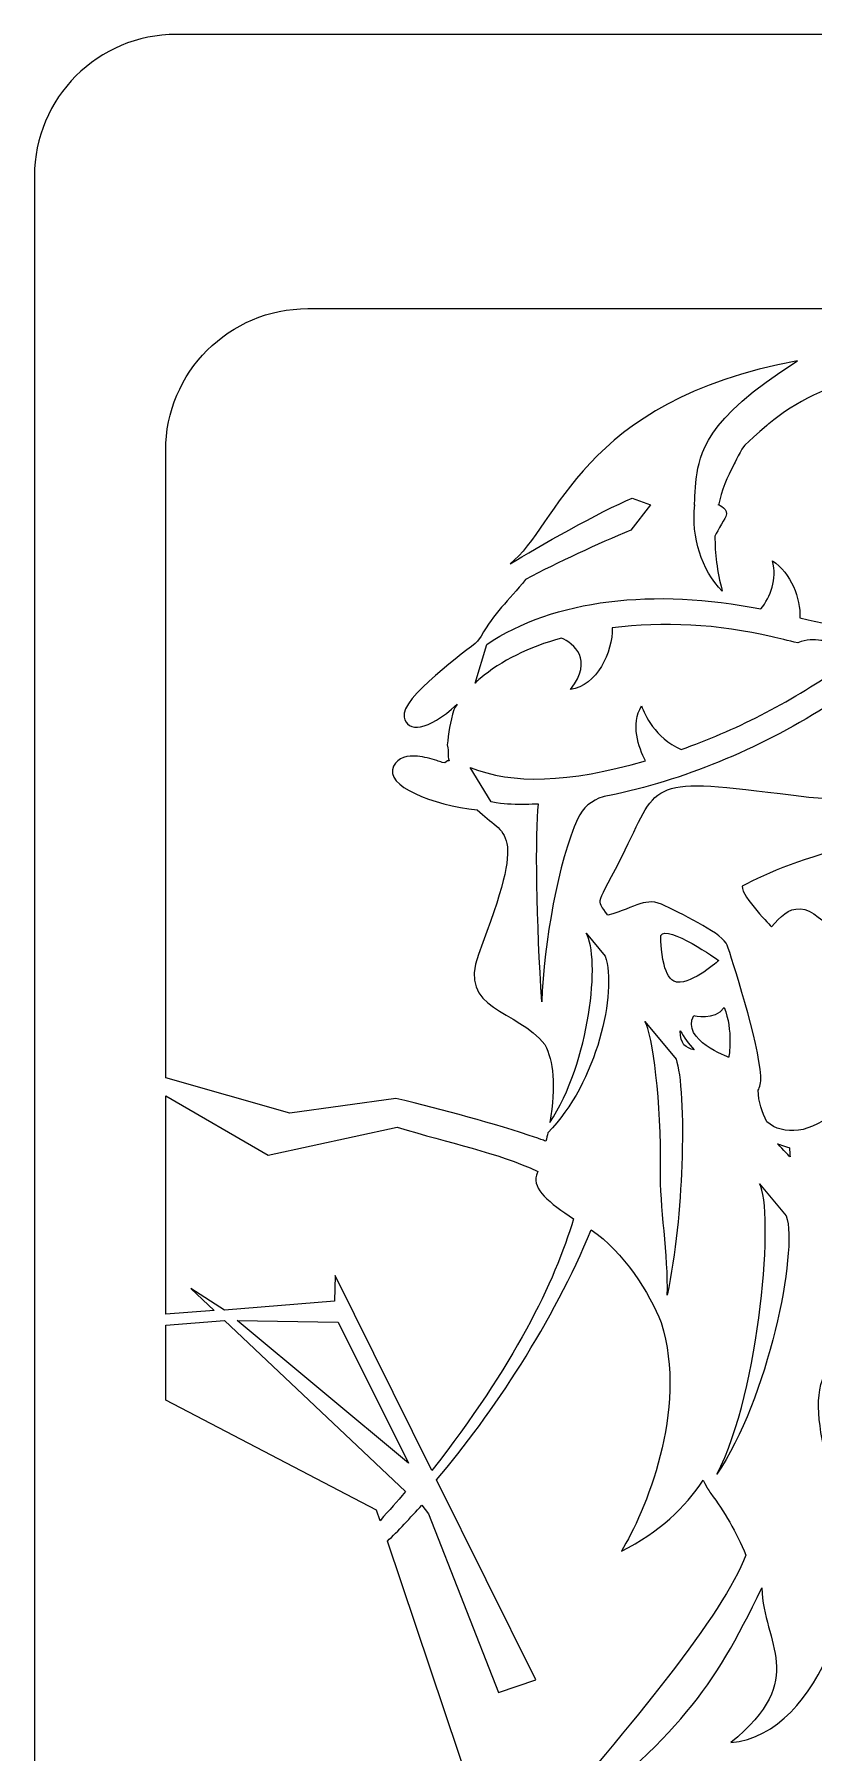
# Model space of a CAD drawing. Extents: x 895 to 1314, y 693 to 1260.
# Drawn here: x 894.7 to 1060.4, y 894 to 1259.8 of the extents above; entities that cross this region are included whole.
import ezdxf

# ---------------------------------------------------------------- set-up
doc = ezdxf.new("R2010")
doc.units = 0
doc.layers.add('H0113', color=7, linetype='CONTINUOUS')

msp = doc.modelspace()

# ---------------------------------------------------------------- linework, layer by layer
at = {"layer": 'H0113', "color": 7}
for points in [[(1283.685968, 1259.750669), (924.856977, 1259.750669)], [(894.657978, 1229.545669), (894.657978, 723.276682)], [(952.782976, 1201.37767), (1090.536973, 1201.37767)], [(1050.821974, 1176.838671), (1050.807974, 1176.836671)], [(971.500976, 1033.277674), (948.994976, 1030.134674), (922.576977, 1037.614674), (922.576977, 1171.167671)], [(1021.788974, 1161.056671), (1025.647974, 1159.586671), (1021.460974, 1154.237671)], [(1035.097974, 1159.586671), (1035.038974, 1159.521671)], [(1040.107974, 1159.523671), (1040.167974, 1159.656671)], [(1039.362974, 1152.962671), (1039.388974, 1152.961671)], [(989.679975, 1131.665672), (988.904975, 1130.565672)], [(988.359975, 1121.670672), (990.902975, 1129.912672)], [(991.783975, 1096.379673), (987.341975, 1103.713672)], [(1011.980975, 1068.425673), (1016.018975, 1063.545673)], [(1024.498974, 1049.654674), (1031.113974, 1041.646674)], [(922.576977, 1033.820674), (944.363976, 1021.190674), (971.829976, 1027.144674)], [(979.178976, 954.041676), (958.591976, 995.539675), (958.477976, 990.086675), (935.090977, 988.186675), (927.939977, 992.777675), (932.853977, 988.124675), (922.576977, 987.337675), (922.576977, 1033.820674)], [(1048.825974, 1015.111675), (1054.548974, 1008.255675)], [(922.576977, 985.013675), (935.067977, 986.028675), (973.543976, 949.597676)], [(968.183976, 943.376676), (967.374976, 945.616676), (922.576977, 969.001676), (922.576977, 985.013675)], [(977.037976, 946.680676), (978.443976, 944.866676), (993.345975, 906.826677), (1001.286975, 909.473677), (980.170975, 952.047676)], [(1000.688975, 875.685678), (991.016975, 875.685678), (969.712976, 939.030677)]]:
    msp.add_lwpolyline(points, dxfattribs=at)
at = {"layer": 'H0113', "color": 1}
for points in [[(1283.685968, 1259.750669), (924.856977, 1259.750669)], [(894.657978, 1229.545669), (894.657978, 723.276682)], [(952.782976, 1201.37767), (1090.536973, 1201.37767)], [(1050.821974, 1176.838671), (1050.807974, 1176.836671)], [(971.500976, 1033.277674), (948.994976, 1030.134674), (922.576977, 1037.614674), (922.576977, 1171.167671)], [(1021.788974, 1161.056671), (1025.647974, 1159.586671), (1021.460974, 1154.237671)], [(1035.097974, 1159.586671), (1035.038974, 1159.521671)], [(1040.107974, 1159.523671), (1040.167974, 1159.656671)], [(1039.362974, 1152.962671), (1039.388974, 1152.961671)], [(989.679975, 1131.665672), (988.904975, 1130.565672)], [(988.359975, 1121.670672), (990.902975, 1129.912672)], [(991.783975, 1096.379673), (987.341975, 1103.713672)], [(1011.980975, 1068.425673), (1016.018975, 1063.545673)], [(1024.498974, 1049.654674), (1031.113974, 1041.646674)], [(922.576977, 1033.820674), (944.363976, 1021.190674), (971.829976, 1027.144674)], [(979.178976, 954.041676), (958.591976, 995.539675), (958.477976, 990.086675), (935.090977, 988.186675), (927.939977, 992.777675), (932.853977, 988.124675), (922.576977, 987.337675), (922.576977, 1033.820674)], [(1048.825974, 1015.111675), (1054.548974, 1008.255675)], [(922.576977, 985.013675), (935.067977, 986.028675), (973.543976, 949.597676)], [(968.183976, 943.376676), (967.374976, 945.616676), (922.576977, 969.001676), (922.576977, 985.013675)], [(977.037976, 946.680676), (978.443976, 944.866676), (993.345975, 906.826677), (1001.286975, 909.473677), (980.170975, 952.047676)], [(1000.688975, 875.685678), (991.016975, 875.685678), (969.712976, 939.030677)]]:
    msp.add_lwpolyline(points, dxfattribs=at)
for points in [[(1051.591974, 1147.709671)], [(1031.350974, 1058.030674)], [(1034.871974, 1050.884674)], [(1034.946974, 1043.582674)], [(1052.708974, 1023.606674)], [(974.219976, 955.648676), (937.808977, 986.006675), (959.220976, 985.621675)], [(1039.793974, 953.257676)]]:
    msp.add_lwpolyline(points, close=True, dxfattribs=at)
at = {"layer": 'H0113', "color": 7}
msp.add_lwpolyline([(974.219976, 955.648676), (937.808977, 986.006675), (959.220976, 985.621675)], close=True, dxfattribs=at)
for points in [[(924.856977, 1259.750669), (908.177977, 1259.750669), (894.657978, 1246.227669), (894.657978, 1229.545669)], [(922.576977, 1171.167671), (922.576977, 1187.85267), (936.100977, 1201.37767), (952.782976, 1201.37767)], [(1056.949974, 1190.24167), (1010.672975, 1181.79067), (1005.956975, 1155.047671), (995.852975, 1147.075671)], [(1035.422974, 1165.577671), (1036.325974, 1170.013671), (1036.670974, 1177.629671), (1056.949974, 1190.24167)], [(1070.845973, 1186.90467), (1063.744973, 1184.90467), (1056.543974, 1181.66567), (1050.821974, 1176.838671)], [(1050.807974, 1176.836671), (1050.807974, 1176.836671), (1051.399974, 1177.454671), (1045.740974, 1172.332671)], [(1045.740974, 1172.332671), (1045.072974, 1171.727671), (1043.426974, 1168.152671), (1043.426974, 1168.152671)], [(1043.426974, 1168.152671), (1041.926974, 1165.561671), (1040.787974, 1162.693671), (1040.107974, 1159.523671)], [(1035.028974, 1159.521671), (1035.061974, 1160.165671), (1035.286974, 1164.540671), (1035.422974, 1165.577671)], [(995.852975, 1147.075671), (1001.549975, 1150.592671), (1015.098975, 1158.202671), (1021.788974, 1161.056671)], [(1040.940974, 1141.206671), (1036.471974, 1145.935671), (1034.339974, 1152.522671), (1035.097974, 1159.586671)], [(1035.038974, 1159.521671), (1035.037974, 1159.522671), (1035.030974, 1159.520671), (1035.028974, 1159.521671)], [(1040.167974, 1159.656671), (1040.167974, 1159.656671), (1042.482974, 1158.658671), (1041.676974, 1157.142671)], [(1041.676974, 1157.142671), (1041.253974, 1156.347671), (1039.362974, 1152.962671), (1039.362974, 1152.962671)], [(1021.460974, 1154.237671), (1014.462975, 1151.249671), (1005.983975, 1147.394671), (999.107975, 1143.742671)], [(1039.388974, 1152.961671), (1039.342974, 1149.367671), (1039.824974, 1145.457671), (1040.940974, 1141.206671)], [(1049.166974, 1137.444672), (1051.144974, 1140.071671), (1052.698974, 1143.715671), (1051.591974, 1147.709671)], [(1051.591974, 1147.709671), (1055.573974, 1145.105671), (1057.619974, 1139.665672), (1057.441974, 1135.562672)], [(999.107975, 1143.742671), (995.421975, 1139.116672), (992.368975, 1136.562672), (989.679975, 1131.665672)], [(990.902975, 1129.912672), (1004.989975, 1139.475672), (1026.513974, 1142.000671), (1049.166974, 1137.444672)], [(1051.525974, 1131.512672), (1040.067974, 1134.238672), (1028.205974, 1134.798672), (1017.552975, 1133.433672)], [(1057.441974, 1135.562672), (1058.971974, 1135.205672), (1060.673973, 1134.812672), (1062.495973, 1134.397672)], [(988.904975, 1130.565672), (986.748975, 1128.665672), (972.373976, 1118.421672), (973.258976, 1114.447672)], [(1006.719975, 1131.257672), (999.845975, 1129.312672), (993.891975, 1126.417672), (989.460975, 1122.653672)], [(1008.641975, 1120.296672), (1013.697975, 1126.819672), (1009.338975, 1130.028672), (1006.719975, 1131.257672)], [(1017.552975, 1133.433672), (1017.613975, 1128.279672), (1014.310975, 1121.088672), (1008.641975, 1120.296672)], [(1057.040974, 1130.217672), (1054.911974, 1130.711672), (1053.055974, 1131.148672), (1051.525974, 1131.512672)], [(1065.596973, 1131.635672), (1063.695973, 1129.523672), (1060.560973, 1131.901672), (1057.040974, 1130.217672)], [(1032.189974, 1107.531672), (1043.336974, 1111.466672), (1054.966974, 1117.252672), (1065.946973, 1124.993672)], [(989.460975, 1122.653672), (989.079975, 1122.331672), (988.711975, 1122.002672), (988.359975, 1121.670672)], [(976.781976, 1112.373672), (978.724976, 1112.737672), (981.364975, 1114.244672), (984.536975, 1117.150672)], [(983.822975, 1115.970672), (983.121975, 1113.429672), (982.654975, 1110.925672), (982.469975, 1108.490672)], [(984.536975, 1117.150672), (984.283975, 1116.760672), (984.044975, 1116.367672), (983.822975, 1115.970672)], [(1062.846973, 1116.564672), (1048.432974, 1107.466672), (1032.372974, 1100.866672), (1016.941975, 1097.758673)], [(1024.620974, 1105.115672), (1023.145974, 1107.973672), (1021.369974, 1112.877672), (1023.783974, 1116.823672)], [(1023.783974, 1116.823672), (1024.465974, 1114.916672), (1026.531974, 1110.104672), (1032.189974, 1107.531672)], [(973.258976, 1114.447672), (973.628976, 1112.780672), (974.859976, 1112.015672), (976.781976, 1112.373672)], [(982.469975, 1108.490672), (982.828975, 1106.805672), (982.426975, 1106.457672), (982.853975, 1105.121672)], [(976.132976, 1106.101672), (973.977976, 1106.304672), (972.003976, 1105.879672), (971.051976, 1103.973672)], [(980.245975, 1105.169672), (978.945976, 1105.591672), (977.506976, 1105.972672), (976.132976, 1106.101672)], [(981.388975, 1104.783672), (981.023975, 1104.911672), (980.642975, 1105.042672), (980.245975, 1105.169672)], [(982.853975, 1105.121672), (982.291975, 1105.306672), (982.302975, 1104.460672), (981.388975, 1104.783672)], [(987.341975, 1103.713672), (996.417975, 1100.103672), (1007.932975, 1100.372672), (1024.620974, 1105.115672)], [(971.051976, 1103.973672), (968.962976, 1099.792673), (979.326976, 1095.672673), (988.840975, 1094.719673)], [(1020.307974, 1086.199673), (1027.424974, 1100.764672), (1025.274974, 1101.757672), (1056.053974, 1097.786673)], [(1056.053974, 1097.786673), (1074.149973, 1095.450673), (1081.029973, 1098.607673), (1086.013973, 1102.545672)], [(1015.582975, 1097.443673), (1013.181975, 1096.781673), (1011.227975, 1095.075673), (1010.187975, 1092.812673)], [(1016.941975, 1097.758673), (1016.344975, 1097.639673), (1015.917975, 1097.535673), (1015.582975, 1097.443673)], [(988.840975, 1094.719673), (994.674975, 1088.747673), (999.734975, 1091.718673), (989.088975, 1063.910673)], [(999.175975, 1095.854673), (995.486975, 1095.854673), (994.918975, 1095.808673), (991.783975, 1096.379673)], [(1001.830975, 1095.908673), (1000.934975, 1095.877673), (1000.043975, 1095.854673), (999.175975, 1095.854673)], [(1002.540975, 1053.811674), (1001.489975, 1070.201673), (1001.121975, 1090.035673), (1001.830975, 1095.908673)], [(1010.187975, 1092.812673), (1006.084975, 1083.876673), (1003.016975, 1066.374673), (1002.540975, 1053.811674)], [(1096.021973, 1092.109673), (1081.321973, 1091.570673), (1055.426974, 1084.283673), (1045.134974, 1078.419673)], [(1016.589975, 1072.250673), (1013.983975, 1076.233673), (1014.010975, 1073.304673), (1020.307974, 1086.199673)], [(1028.749974, 1074.281673), (1024.638974, 1076.336673), (1022.739974, 1073.967673), (1016.589975, 1072.250673)], [(1045.134974, 1078.419673), (1045.134974, 1076.104673), (1051.417974, 1069.813673), (1051.417974, 1069.813673)], [(1041.985974, 1065.885673), (1041.161974, 1068.240673), (1033.382974, 1071.966673), (1028.749974, 1074.281673)], [(1051.417974, 1069.813673), (1053.319974, 1071.916673), (1054.932974, 1073.744673), (1057.542974, 1073.622673)], [(1057.542974, 1073.622673), (1062.839973, 1073.374673), (1065.817973, 1062.696673), (1081.869973, 1066.835673)], [(1004.262975, 1028.117674), (1012.756975, 1040.848674), (1015.109975, 1063.301673), (1011.980975, 1068.425673)], [(1027.840974, 1067.909673), (1029.164974, 1070.476673), (1040.167974, 1062.613673), (1040.167974, 1062.613673)], [(1028.564974, 1061.744673), (1027.840974, 1064.551673), (1027.840974, 1067.909673), (1027.840974, 1067.909673)], [(1049.102974, 1038.036674), (1048.771974, 1044.988674), (1042.817974, 1063.524673), (1041.985974, 1065.885673)], [(989.088975, 1063.910673), (984.574975, 1052.124674), (997.373975, 1052.186674), (1003.223975, 1044.732674)], [(1016.018975, 1063.545673), (1018.613975, 1055.995674), (1014.362975, 1036.574674), (1003.840975, 1025.960674)], [(1031.066974, 1058.064674), (1029.800974, 1058.355674), (1029.031974, 1059.937674), (1028.564974, 1061.744673)], [(1040.167974, 1062.613673), (1040.167974, 1062.613673), (1034.623974, 1057.626674), (1031.350974, 1058.030674)], [(1031.350974, 1058.030674), (1031.257974, 1058.041674), (1031.156974, 1058.041674), (1031.066974, 1058.064674)], [(1042.321974, 1042.010674), (1042.321974, 1042.010674), (1032.058974, 1045.694674), (1034.871974, 1050.884674)], [(1034.871974, 1050.884674), (1034.871974, 1050.884674), (1039.339974, 1049.788674), (1041.326974, 1052.599674)], [(1041.326974, 1052.599674), (1043.311974, 1047.802674), (1042.321974, 1042.010674), (1042.321974, 1042.010674)], [(1027.780974, 1018.048675), (1028.053974, 1032.277674), (1026.097974, 1047.039674), (1024.498974, 1049.654674)], [(1034.946974, 1043.582674), (1033.168974, 1044.030674), (1031.972974, 1044.731674), (1031.995974, 1047.673674)], [(1031.995974, 1047.673674), (1032.809974, 1046.270674), (1033.777974, 1044.943674), (1034.946974, 1043.582674)], [(1003.223975, 1044.732674), (1004.957975, 1041.242674), (1005.670975, 1036.115674), (1004.262975, 1028.117674)], [(1031.113974, 1041.646674), (1032.189974, 1038.510674), (1032.728974, 1029.613674), (1032.338974, 1018.969675)], [(1048.539974, 1035.010674), (1048.962974, 1035.595674), (1049.172974, 1036.570674), (1049.102974, 1038.036674)], [(1001.683975, 1024.784674), (992.111975, 1028.058674), (981.887975, 1030.741674), (971.500976, 1033.277674)], [(1050.420974, 1028.262674), (1049.339974, 1030.313674), (1048.694974, 1032.553674), (1048.539974, 1035.010674)], [(1050.426974, 1028.271674), (1050.426974, 1028.266674), (1050.425974, 1028.264674), (1050.420974, 1028.262674)], [(1065.319973, 1030.919674), (1059.859974, 1025.624674), (1053.903974, 1025.292674), (1050.426974, 1028.271674)], [(971.829976, 1027.144674), (983.055975, 1023.654674), (993.068975, 1021.799674), (1001.681975, 1017.715675)], [(1002.345975, 1024.554674), (1002.123975, 1024.628674), (1001.905975, 1024.707674), (1001.683975, 1024.784674)], [(1003.443975, 1024.166674), (1003.075975, 1024.292674), (1002.708975, 1024.425674), (1002.345975, 1024.554674)], [(1003.840975, 1025.960674), (1003.718975, 1025.378674), (1003.585975, 1024.778674), (1003.443975, 1024.166674)], [(1052.708974, 1023.606674), (1052.893974, 1023.554674), (1055.031974, 1022.794674), (1055.227974, 1022.751674)], [(1055.343974, 1020.818674), (1055.160974, 1020.976674), (1052.889974, 1023.443674), (1052.708974, 1023.606674)], [(1055.227974, 1022.751674), (1055.221974, 1022.645674), (1055.347974, 1020.929674), (1055.343974, 1020.818674)], [(1001.442975, 1016.930675), (1000.510975, 1013.949675), (1004.142975, 1011.027675), (1009.304975, 1007.663675)], [(1001.681975, 1017.715675), (1001.602975, 1017.453675), (1001.528975, 1017.198675), (1001.442975, 1016.930675)], [(1029.239974, 991.372675), (1029.513974, 999.816675), (1027.633974, 1010.522675), (1027.780974, 1018.048675)], [(1032.338974, 1018.969675), (1032.014974, 1010.204675), (1031.052974, 1000.261675), (1029.239974, 991.372675)], [(1039.793974, 953.257676), (1049.143974, 971.271676), (1052.043974, 1009.844675), (1048.825974, 1015.111675)], [(1009.304975, 1007.663675), (1005.268975, 994.034675), (996.722975, 976.524676), (979.178976, 954.041676)], [(1054.548974, 1008.255675), (1057.110974, 1000.786675), (1050.592974, 969.104676), (1039.793974, 953.257676)], [(980.170975, 952.047676), (992.235975, 966.221676), (1005.067975, 985.918675), (1013.061975, 1005.269675)], [(1013.061975, 1005.269675), (1013.070975, 1005.271675), (1013.072975, 1005.272675), (1013.081975, 1005.275675)], [(1013.081975, 1005.275675), (1019.996975, 1000.623675), (1025.447974, 991.772675), (1027.974974, 985.573675)], [(1027.974974, 985.573675), (1033.723974, 966.800676), (1024.445974, 944.994676), (1019.483975, 936.906677)], [(1066.975973, 944.517676), (1064.333973, 951.485676), (1055.140974, 977.183676), (1068.423973, 977.943676)], [(1019.483975, 936.906677), (1027.564974, 940.990676), (1033.110974, 946.175676), (1036.862974, 952.006676)], [(1036.862974, 952.006676), (1036.994974, 951.717676), (1037.457974, 950.854676), (1037.684974, 950.434676)], [(973.543976, 949.597676), (971.662976, 947.293676), (970.250976, 945.782676), (968.183976, 943.376676)], [(1037.684974, 950.434676), (1037.681974, 950.432676), (1037.680974, 950.429676), (1037.678974, 950.427676)], [(1037.678974, 950.427676), (1037.700974, 950.389676), (1037.724974, 950.354676), (1037.747974, 950.316676)], [(1037.747974, 950.316676), (1037.752974, 950.307676), (1037.759974, 950.293676), (1037.763974, 950.285676)], [(1037.763974, 950.285676), (1037.763974, 950.285676), (1037.764974, 950.286676), (1037.765974, 950.287676)], [(1037.765974, 950.287676), (1038.003974, 949.894676), (1038.249974, 949.510676), (1038.513974, 949.154676)], [(1038.513974, 949.154676), (1041.245974, 945.454676), (1043.974974, 940.977676), (1045.935974, 936.078677)], [(969.712976, 939.030677), (971.930976, 941.059676), (974.664976, 944.106676), (977.037976, 946.680676)], [(1042.730974, 896.134678), (1062.366973, 897.899678), (1071.829973, 931.719677), (1066.975973, 944.517676)], [(1045.935974, 936.078677), (1041.160974, 923.319677), (1021.984974, 900.217677), (1000.688975, 875.685678)], [(1004.488975, 875.685678), (1032.421974, 898.822678), (1038.589974, 906.729677), (1049.350974, 929.085677)], [(1049.350974, 929.085677), (1049.590974, 917.038677), (1059.534974, 909.922677), (1042.730974, 896.134678)]]:
    msp.add_open_spline(points, degree=3, dxfattribs=at)
at = {"layer": 'H0113', "color": 1}
for points in [[(924.856977, 1259.750669), (908.177977, 1259.750669), (894.657978, 1246.227669), (894.657978, 1229.545669)], [(922.576977, 1171.167671), (922.576977, 1187.85267), (936.100977, 1201.37767), (952.782976, 1201.37767)], [(1056.949974, 1190.24167), (1010.672975, 1181.79067), (1005.956975, 1155.047671), (995.852975, 1147.075671)], [(1035.422974, 1165.577671), (1036.325974, 1170.013671), (1036.670974, 1177.629671), (1056.949974, 1190.24167)], [(1070.845973, 1186.90467), (1063.744973, 1184.90467), (1056.543974, 1181.66567), (1050.821974, 1176.838671)], [(1050.807974, 1176.836671), (1050.807974, 1176.836671), (1051.399974, 1177.454671), (1045.740974, 1172.332671)], [(1045.740974, 1172.332671), (1045.072974, 1171.727671), (1043.426974, 1168.152671), (1043.426974, 1168.152671)], [(1043.426974, 1168.152671), (1041.926974, 1165.561671), (1040.787974, 1162.693671), (1040.107974, 1159.523671)], [(1035.028974, 1159.521671), (1035.061974, 1160.165671), (1035.286974, 1164.540671), (1035.422974, 1165.577671)], [(995.852975, 1147.075671), (1001.549975, 1150.592671), (1015.098975, 1158.202671), (1021.788974, 1161.056671)], [(1040.940974, 1141.206671), (1036.471974, 1145.935671), (1034.339974, 1152.522671), (1035.097974, 1159.586671)], [(1035.038974, 1159.521671), (1035.037974, 1159.522671), (1035.030974, 1159.520671), (1035.028974, 1159.521671)], [(1040.167974, 1159.656671), (1040.167974, 1159.656671), (1042.482974, 1158.658671), (1041.676974, 1157.142671)], [(1041.676974, 1157.142671), (1041.253974, 1156.347671), (1039.362974, 1152.962671), (1039.362974, 1152.962671)], [(1021.460974, 1154.237671), (1014.462975, 1151.249671), (1005.983975, 1147.394671), (999.107975, 1143.742671)], [(1039.388974, 1152.961671), (1039.342974, 1149.367671), (1039.824974, 1145.457671), (1040.940974, 1141.206671)], [(1049.166974, 1137.444672), (1051.144974, 1140.071671), (1052.698974, 1143.715671), (1051.591974, 1147.709671)], [(1051.591974, 1147.709671), (1055.573974, 1145.105671), (1057.619974, 1139.665672), (1057.441974, 1135.562672)], [(999.107975, 1143.742671), (995.421975, 1139.116672), (992.368975, 1136.562672), (989.679975, 1131.665672)], [(990.902975, 1129.912672), (1004.989975, 1139.475672), (1026.513974, 1142.000671), (1049.166974, 1137.444672)], [(1051.525974, 1131.512672), (1040.067974, 1134.238672), (1028.205974, 1134.798672), (1017.552975, 1133.433672)], [(1057.441974, 1135.562672), (1058.971974, 1135.205672), (1060.673973, 1134.812672), (1062.495973, 1134.397672)], [(988.904975, 1130.565672), (986.748975, 1128.665672), (972.373976, 1118.421672), (973.258976, 1114.447672)], [(1006.719975, 1131.257672), (999.845975, 1129.312672), (993.891975, 1126.417672), (989.460975, 1122.653672)], [(1008.641975, 1120.296672), (1013.697975, 1126.819672), (1009.338975, 1130.028672), (1006.719975, 1131.257672)], [(1017.552975, 1133.433672), (1017.613975, 1128.279672), (1014.310975, 1121.088672), (1008.641975, 1120.296672)], [(1057.040974, 1130.217672), (1054.911974, 1130.711672), (1053.055974, 1131.148672), (1051.525974, 1131.512672)], [(1065.596973, 1131.635672), (1063.695973, 1129.523672), (1060.560973, 1131.901672), (1057.040974, 1130.217672)], [(1032.189974, 1107.531672), (1043.336974, 1111.466672), (1054.966974, 1117.252672), (1065.946973, 1124.993672)], [(989.460975, 1122.653672), (989.079975, 1122.331672), (988.711975, 1122.002672), (988.359975, 1121.670672)], [(976.781976, 1112.373672), (978.724976, 1112.737672), (981.364975, 1114.244672), (984.536975, 1117.150672)], [(983.822975, 1115.970672), (983.121975, 1113.429672), (982.654975, 1110.925672), (982.469975, 1108.490672)], [(984.536975, 1117.150672), (984.283975, 1116.760672), (984.044975, 1116.367672), (983.822975, 1115.970672)], [(1062.846973, 1116.564672), (1048.432974, 1107.466672), (1032.372974, 1100.866672), (1016.941975, 1097.758673)], [(1024.620974, 1105.115672), (1023.145974, 1107.973672), (1021.369974, 1112.877672), (1023.783974, 1116.823672)], [(1023.783974, 1116.823672), (1024.465974, 1114.916672), (1026.531974, 1110.104672), (1032.189974, 1107.531672)], [(973.258976, 1114.447672), (973.628976, 1112.780672), (974.859976, 1112.015672), (976.781976, 1112.373672)], [(982.469975, 1108.490672), (982.828975, 1106.805672), (982.426975, 1106.457672), (982.853975, 1105.121672)], [(976.132976, 1106.101672), (973.977976, 1106.304672), (972.003976, 1105.879672), (971.051976, 1103.973672)], [(980.245975, 1105.169672), (978.945976, 1105.591672), (977.506976, 1105.972672), (976.132976, 1106.101672)], [(981.388975, 1104.783672), (981.023975, 1104.911672), (980.642975, 1105.042672), (980.245975, 1105.169672)], [(982.853975, 1105.121672), (982.291975, 1105.306672), (982.302975, 1104.460672), (981.388975, 1104.783672)], [(987.341975, 1103.713672), (996.417975, 1100.103672), (1007.932975, 1100.372672), (1024.620974, 1105.115672)], [(971.051976, 1103.973672), (968.962976, 1099.792673), (979.326976, 1095.672673), (988.840975, 1094.719673)], [(1020.307974, 1086.199673), (1027.424974, 1100.764672), (1025.274974, 1101.757672), (1056.053974, 1097.786673)], [(1056.053974, 1097.786673), (1074.149973, 1095.450673), (1081.029973, 1098.607673), (1086.013973, 1102.545672)], [(1015.582975, 1097.443673), (1013.181975, 1096.781673), (1011.227975, 1095.075673), (1010.187975, 1092.812673)], [(1016.941975, 1097.758673), (1016.344975, 1097.639673), (1015.917975, 1097.535673), (1015.582975, 1097.443673)], [(988.840975, 1094.719673), (994.674975, 1088.747673), (999.734975, 1091.718673), (989.088975, 1063.910673)], [(999.175975, 1095.854673), (995.486975, 1095.854673), (994.918975, 1095.808673), (991.783975, 1096.379673)], [(1001.830975, 1095.908673), (1000.934975, 1095.877673), (1000.043975, 1095.854673), (999.175975, 1095.854673)], [(1002.540975, 1053.811674), (1001.489975, 1070.201673), (1001.121975, 1090.035673), (1001.830975, 1095.908673)], [(1010.187975, 1092.812673), (1006.084975, 1083.876673), (1003.016975, 1066.374673), (1002.540975, 1053.811674)], [(1096.021973, 1092.109673), (1081.321973, 1091.570673), (1055.426974, 1084.283673), (1045.134974, 1078.419673)], [(1016.589975, 1072.250673), (1013.983975, 1076.233673), (1014.010975, 1073.304673), (1020.307974, 1086.199673)], [(1028.749974, 1074.281673), (1024.638974, 1076.336673), (1022.739974, 1073.967673), (1016.589975, 1072.250673)], [(1045.134974, 1078.419673), (1045.134974, 1076.104673), (1051.417974, 1069.813673), (1051.417974, 1069.813673)], [(1041.985974, 1065.885673), (1041.161974, 1068.240673), (1033.382974, 1071.966673), (1028.749974, 1074.281673)], [(1051.417974, 1069.813673), (1053.319974, 1071.916673), (1054.932974, 1073.744673), (1057.542974, 1073.622673)], [(1057.542974, 1073.622673), (1062.839973, 1073.374673), (1065.817973, 1062.696673), (1081.869973, 1066.835673)], [(1004.262975, 1028.117674), (1012.756975, 1040.848674), (1015.109975, 1063.301673), (1011.980975, 1068.425673)], [(1027.840974, 1067.909673), (1029.164974, 1070.476673), (1040.167974, 1062.613673), (1040.167974, 1062.613673)], [(1028.564974, 1061.744673), (1027.840974, 1064.551673), (1027.840974, 1067.909673), (1027.840974, 1067.909673)], [(1049.102974, 1038.036674), (1048.771974, 1044.988674), (1042.817974, 1063.524673), (1041.985974, 1065.885673)], [(989.088975, 1063.910673), (984.574975, 1052.124674), (997.373975, 1052.186674), (1003.223975, 1044.732674)], [(1016.018975, 1063.545673), (1018.613975, 1055.995674), (1014.362975, 1036.574674), (1003.840975, 1025.960674)], [(1031.066974, 1058.064674), (1029.800974, 1058.355674), (1029.031974, 1059.937674), (1028.564974, 1061.744673)], [(1040.167974, 1062.613673), (1040.167974, 1062.613673), (1034.623974, 1057.626674), (1031.350974, 1058.030674)], [(1031.350974, 1058.030674), (1031.257974, 1058.041674), (1031.156974, 1058.041674), (1031.066974, 1058.064674)], [(1042.321974, 1042.010674), (1042.321974, 1042.010674), (1032.058974, 1045.694674), (1034.871974, 1050.884674)], [(1034.871974, 1050.884674), (1034.871974, 1050.884674), (1039.339974, 1049.788674), (1041.326974, 1052.599674)], [(1041.326974, 1052.599674), (1043.311974, 1047.802674), (1042.321974, 1042.010674), (1042.321974, 1042.010674)], [(1027.780974, 1018.048675), (1028.053974, 1032.277674), (1026.097974, 1047.039674), (1024.498974, 1049.654674)], [(1034.946974, 1043.582674), (1033.168974, 1044.030674), (1031.972974, 1044.731674), (1031.995974, 1047.673674)], [(1031.995974, 1047.673674), (1032.809974, 1046.270674), (1033.777974, 1044.943674), (1034.946974, 1043.582674)], [(1003.223975, 1044.732674), (1004.957975, 1041.242674), (1005.670975, 1036.115674), (1004.262975, 1028.117674)], [(1031.113974, 1041.646674), (1032.189974, 1038.510674), (1032.728974, 1029.613674), (1032.338974, 1018.969675)], [(1048.539974, 1035.010674), (1048.962974, 1035.595674), (1049.172974, 1036.570674), (1049.102974, 1038.036674)], [(1001.683975, 1024.784674), (992.111975, 1028.058674), (981.887975, 1030.741674), (971.500976, 1033.277674)], [(1050.420974, 1028.262674), (1049.339974, 1030.313674), (1048.694974, 1032.553674), (1048.539974, 1035.010674)], [(1050.426974, 1028.271674), (1050.426974, 1028.266674), (1050.425974, 1028.264674), (1050.420974, 1028.262674)], [(1065.319973, 1030.919674), (1059.859974, 1025.624674), (1053.903974, 1025.292674), (1050.426974, 1028.271674)], [(971.829976, 1027.144674), (983.055975, 1023.654674), (993.068975, 1021.799674), (1001.681975, 1017.715675)], [(1002.345975, 1024.554674), (1002.123975, 1024.628674), (1001.905975, 1024.707674), (1001.683975, 1024.784674)], [(1003.443975, 1024.166674), (1003.075975, 1024.292674), (1002.708975, 1024.425674), (1002.345975, 1024.554674)], [(1003.840975, 1025.960674), (1003.718975, 1025.378674), (1003.585975, 1024.778674), (1003.443975, 1024.166674)], [(1052.708974, 1023.606674), (1052.893974, 1023.554674), (1055.031974, 1022.794674), (1055.227974, 1022.751674)], [(1055.343974, 1020.818674), (1055.160974, 1020.976674), (1052.889974, 1023.443674), (1052.708974, 1023.606674)], [(1055.227974, 1022.751674), (1055.221974, 1022.645674), (1055.347974, 1020.929674), (1055.343974, 1020.818674)], [(1001.442975, 1016.930675), (1000.510975, 1013.949675), (1004.142975, 1011.027675), (1009.304975, 1007.663675)], [(1001.681975, 1017.715675), (1001.602975, 1017.453675), (1001.528975, 1017.198675), (1001.442975, 1016.930675)], [(1029.239974, 991.372675), (1029.513974, 999.816675), (1027.633974, 1010.522675), (1027.780974, 1018.048675)], [(1032.338974, 1018.969675), (1032.014974, 1010.204675), (1031.052974, 1000.261675), (1029.239974, 991.372675)], [(1039.793974, 953.257676), (1049.143974, 971.271676), (1052.043974, 1009.844675), (1048.825974, 1015.111675)], [(1009.304975, 1007.663675), (1005.268975, 994.034675), (996.722975, 976.524676), (979.178976, 954.041676)], [(1054.548974, 1008.255675), (1057.110974, 1000.786675), (1050.592974, 969.104676), (1039.793974, 953.257676)], [(980.170975, 952.047676), (992.235975, 966.221676), (1005.067975, 985.918675), (1013.061975, 1005.269675)], [(1013.061975, 1005.269675), (1013.070975, 1005.271675), (1013.072975, 1005.272675), (1013.081975, 1005.275675)], [(1013.081975, 1005.275675), (1019.996975, 1000.623675), (1025.447974, 991.772675), (1027.974974, 985.573675)], [(1027.974974, 985.573675), (1033.723974, 966.800676), (1024.445974, 944.994676), (1019.483975, 936.906677)], [(1066.975973, 944.517676), (1064.333973, 951.485676), (1055.140974, 977.183676), (1068.423973, 977.943676)], [(1019.483975, 936.906677), (1027.564974, 940.990676), (1033.110974, 946.175676), (1036.862974, 952.006676)], [(1036.862974, 952.006676), (1036.994974, 951.717676), (1037.457974, 950.854676), (1037.684974, 950.434676)], [(973.543976, 949.597676), (971.662976, 947.293676), (970.250976, 945.782676), (968.183976, 943.376676)], [(1037.684974, 950.434676), (1037.681974, 950.432676), (1037.680974, 950.429676), (1037.678974, 950.427676)], [(1037.678974, 950.427676), (1037.700974, 950.389676), (1037.724974, 950.354676), (1037.747974, 950.316676)], [(1037.747974, 950.316676), (1037.752974, 950.307676), (1037.759974, 950.293676), (1037.763974, 950.285676)], [(1037.763974, 950.285676), (1037.763974, 950.285676), (1037.764974, 950.286676), (1037.765974, 950.287676)], [(1037.765974, 950.287676), (1038.003974, 949.894676), (1038.249974, 949.510676), (1038.513974, 949.154676)], [(1038.513974, 949.154676), (1041.245974, 945.454676), (1043.974974, 940.977676), (1045.935974, 936.078677)], [(969.712976, 939.030677), (971.930976, 941.059676), (974.664976, 944.106676), (977.037976, 946.680676)], [(1042.730974, 896.134678), (1062.366973, 897.899678), (1071.829973, 931.719677), (1066.975973, 944.517676)], [(1045.935974, 936.078677), (1041.160974, 923.319677), (1021.984974, 900.217677), (1000.688975, 875.685678)], [(1004.488975, 875.685678), (1032.421974, 898.822678), (1038.589974, 906.729677), (1049.350974, 929.085677)], [(1049.350974, 929.085677), (1049.590974, 917.038677), (1059.534974, 909.922677), (1042.730974, 896.134678)]]:
    msp.add_open_spline(points, degree=3, dxfattribs=at)

doc.saveas('drawing.dxf')
